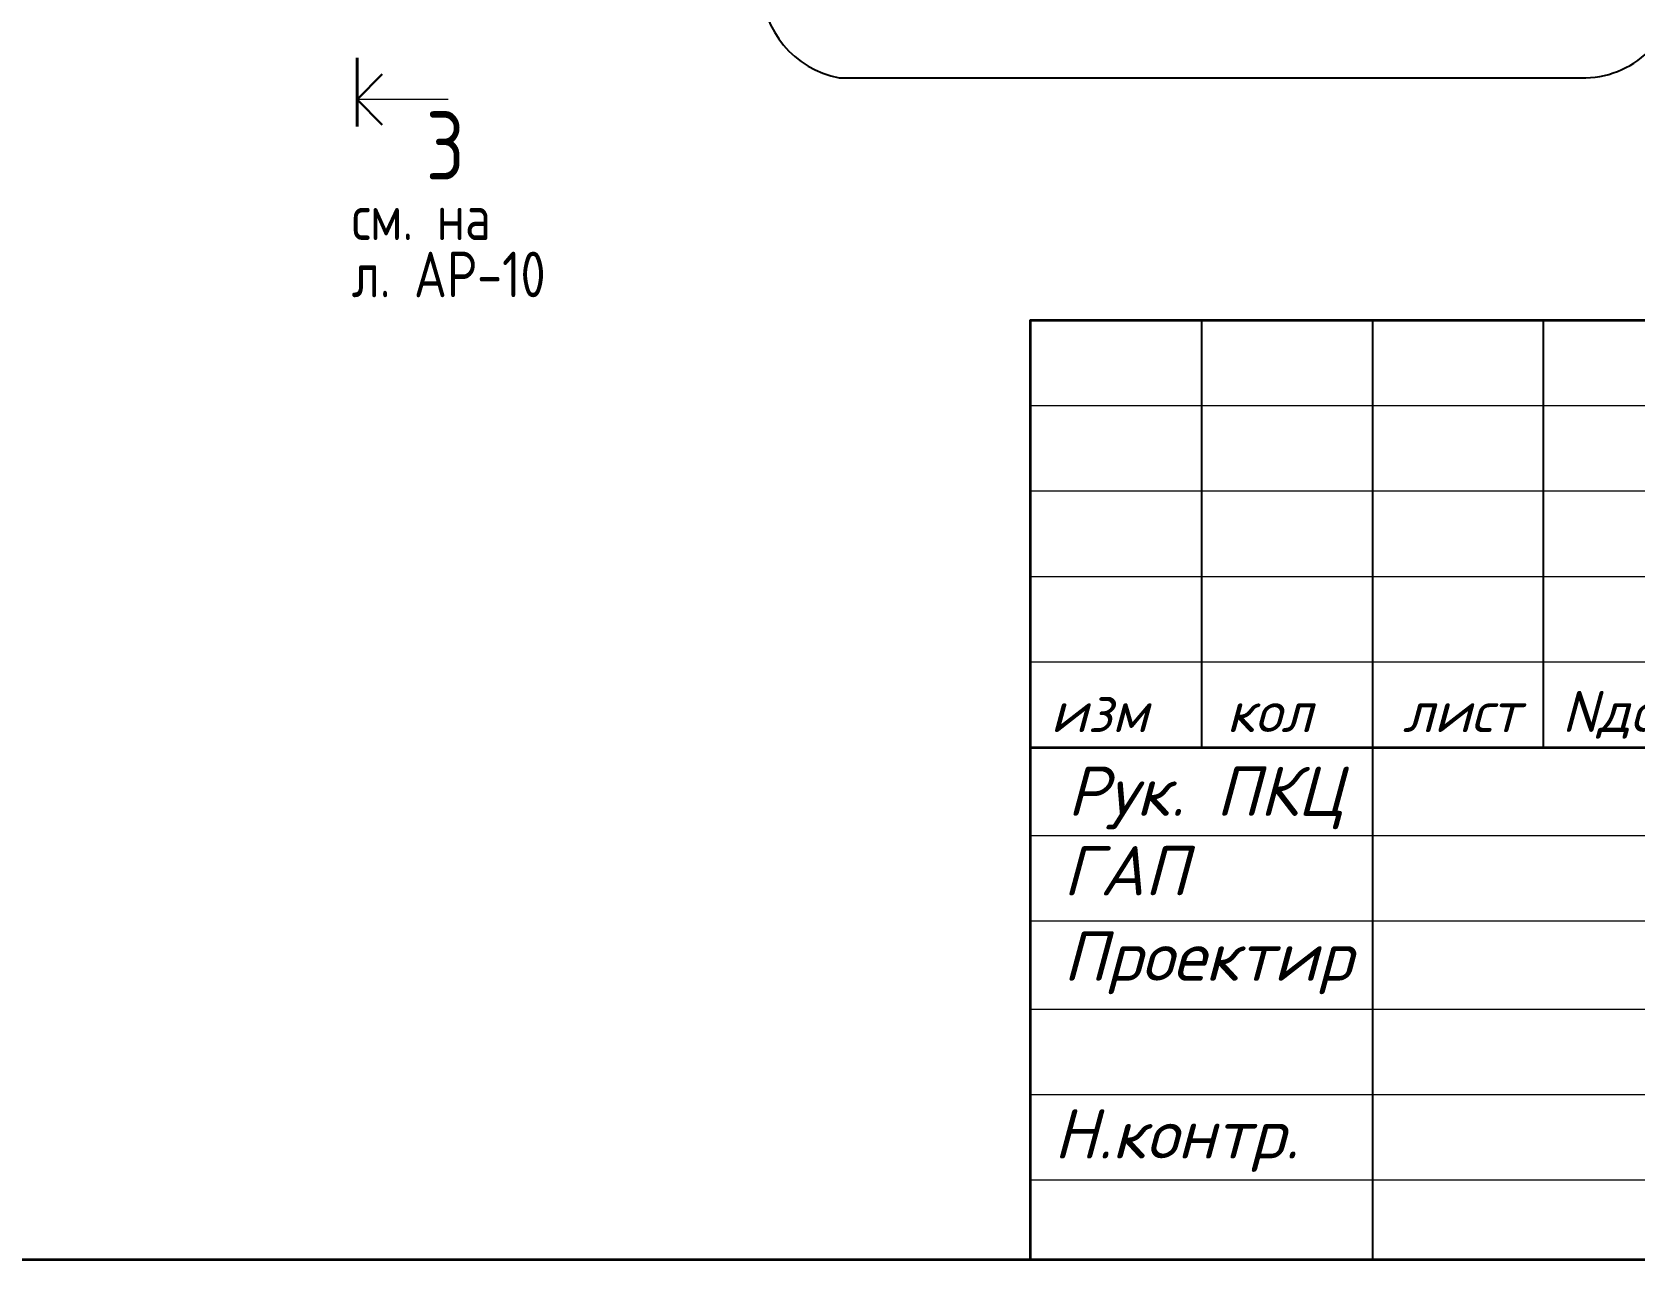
# Model space of a CAD drawing. Extents: x -12289450 to -10763036, y -7834513 to -6150123.
# Drawn here: x -11159650 to -11152617, y -7694161 to -7688771 of the extents above; entities that cross this region are included whole.
import ezdxf

# ---------------------------------------------------------------- set-up
doc = ezdxf.new("R2010")
doc.units = 0
doc.header["$LTSCALE"] = 25
for name, color, linetype in [('001-ПЕРЕГОРОДКИ', 5, 'Continuous'), ('Annotation - Text', 7, 'Continuous'), ('ArchiCAD', 7, 'Continuous'), ('kassa', 7, 'Continuous'), ('Новое', 51, 'Continuous'), ('Примечания', 7, 'Continuous')]:
    doc.layers.add(name, color=color, linetype=linetype)
doc.layers.add('Перегор', color=4, linetype='Continuous', lineweight=20)
doc.layers.add('СТЕНЫ', color=5, linetype='Continuous', lineweight=40)
doc.styles.add('gismo', font='isocpeui.ttf')
doc.styles.get("Standard").update_dxf_attribs({"font": 'arial.ttf'})

msp = doc.modelspace()

# ---------------------------------------------------------------- linework, layer by layer
at = {"layer": '001-ПЕРЕГОРОДКИ', "lineweight": 18, "ltscale": 100}
msp.add_lwpolyline([(-11157824.3, -7689067.5), (-11158223.7, -7689067.5)], dxfattribs=at)
msp.add_lwpolyline([(-11157824.3, -7689067.5), (-11158223.7, -7689067.5)], dxfattribs=at)
at = {"layer": 'ArchiCAD', "color": 7, "linetype": 'Continuous', "lineweight": 35}
for p, q in [((-11155268.8, -7690036), (-11141394, -7690036)), ((-11155268.8, -7690036), (-11141394, -7690036)), ((-11155268.8, -7691911), (-11141394, -7691911))]:
    msp.add_line(p, q, dxfattribs=at)
for points in [[(-11171018.9, -7672636.3), (-11141394, -7672636.3), (-11141394, -7694161.2), (-11171018.9, -7694161.2)], [(-11171018.9, -7672636.3), (-11141394, -7672636.3), (-11141394, -7694161.2), (-11171018.9, -7694161.2)], [(-11141394, -7694160.9), (-11155268.8, -7694160.9), (-11155268.8, -7690036), (-11141394, -7690036), (-11141394, -7694160.9)]]:
    msp.add_lwpolyline(points, close=True, dxfattribs=at)
at = {"layer": 'kassa', "lineweight": 15}
for p, q in [((-11155268.8, -7690411), (-11150393.9, -7690411)), ((-11150393.9, -7690786), (-11155268.8, -7690786)), ((-11155268.8, -7691161), (-11150393.9, -7691161)), ((-11155268.8, -7691536), (-11150393.9, -7691536)), ((-11155268.8, -7692297.9), (-11150393.9, -7692297.9)), ((-11155268.8, -7692672.8), (-11150393.9, -7692672.8)), ((-11155268.8, -7693059.7), (-11150393.9, -7693059.7)), ((-11155268.8, -7693434.7), (-11150393.9, -7693434.7)), ((-11155268.8, -7693809.7), (-11150393.9, -7693809.7))]:
    msp.add_line(p, q, dxfattribs=at)
at = {"layer": 'Новое', "color": 7, "linetype": 'Continuous'}
for p, q in [((-11155268.8, -7690036), (-11155268.8, -7694160.9)), ((-11155268.8, -7690036), (-11155268.8, -7694160.9)), ((-11154518.8, -7690036), (-11154518.8, -7691911)), ((-11153768.8, -7690036), (-11153768.8, -7694160.9)), ((-11153018.8, -7690036), (-11153018.8, -7691911))]:
    msp.add_line(p, q, dxfattribs=at)
at = {"layer": 'Перегор', "color": 6, "linetype": 'Continuous', "lineweight": 25, "ltscale": 5}
msp.add_lwpolyline([(-11152436.5, -7688562.8), (-11152436.5, -7682819.2, 0.413301), (-11152852.3, -7682404.7), (-11156032.4, -7682404.7, 0.414214), (-11156448.2, -7682820.5), (-11156448.2, -7688562.8, 0.361262), (-11156108.5, -7688971.6), (-11152852.3, -7688971.6, 0.426315), (-11152436.5, -7688562.8)], format="xyb", close=True, dxfattribs=at)
at = {"layer": 'СТЕНЫ', "ltscale": 4}
msp.add_lwpolyline([(-11158223.7, -7689185.3), (-11158223.7, -7688884.8)], dxfattribs=at)
at = {"layer": 'СТЕНЫ', "color": 5, "lineweight": 30}
for points in [[(-11158223.7, -7689067.5), (-11158112.7, -7688956.5)], [(-11158223.7, -7689067.5), (-11158112.7, -7689178.5)]]:
    msp.add_lwpolyline(points, dxfattribs=at)

# ---------------------------------------------------------------- texts
at = {"layer": 'Annotation - Text', "color": 0, "lineweight": 25, "style": 'gismo'}
for s, height, p in [('изм', 180.37, (-11155180.9, -7691844.1)), ('Nдок', 180.37, (-11152936.8, -7691844.1)), ('кол', 180.37, (-11154408.4, -7691844.1)), ('лист', 180.37, (-11153635.8, -7691844.1)), ('Рук. ПКЦ', 216.45, (-11155107.4, -7692211.7)), ('ГАП', 216.45, (-11155125.8, -7692560.9)), ('Проектир', 216.45, (-11155125.8, -7692935.9)), ('Н.контр.', 216.45, (-11155166.9, -7693715.8))]:
    msp.add_text(s, height=height, dxfattribs=at).set_placement(p)
at = {"layer": 'Примечания', "color": 7, "lineweight": 25, "attachment_point": 4}
for s, insert, char_height in [('{\\fGOST 2.304 type A|b0|i0|c0|p34;3}', (-11157921.7, -7689269.1), 300), ('{\\fGOST 2.304 type A|b0|i0|c204|p34;см. на}', (-11158247, -7689583.9), 200), ('{\\fGOST 2.304 type A|b0|i0|c204|p34;л. АР-\\fGOST 2.304 type A|b0|i0|c0|p34;10}', (-11158247, -7689835.3), 200)]:
    msp.add_mtext(s, dxfattribs=dict(at, insert=insert, char_height=char_height))

doc.saveas('drawing.dxf')
